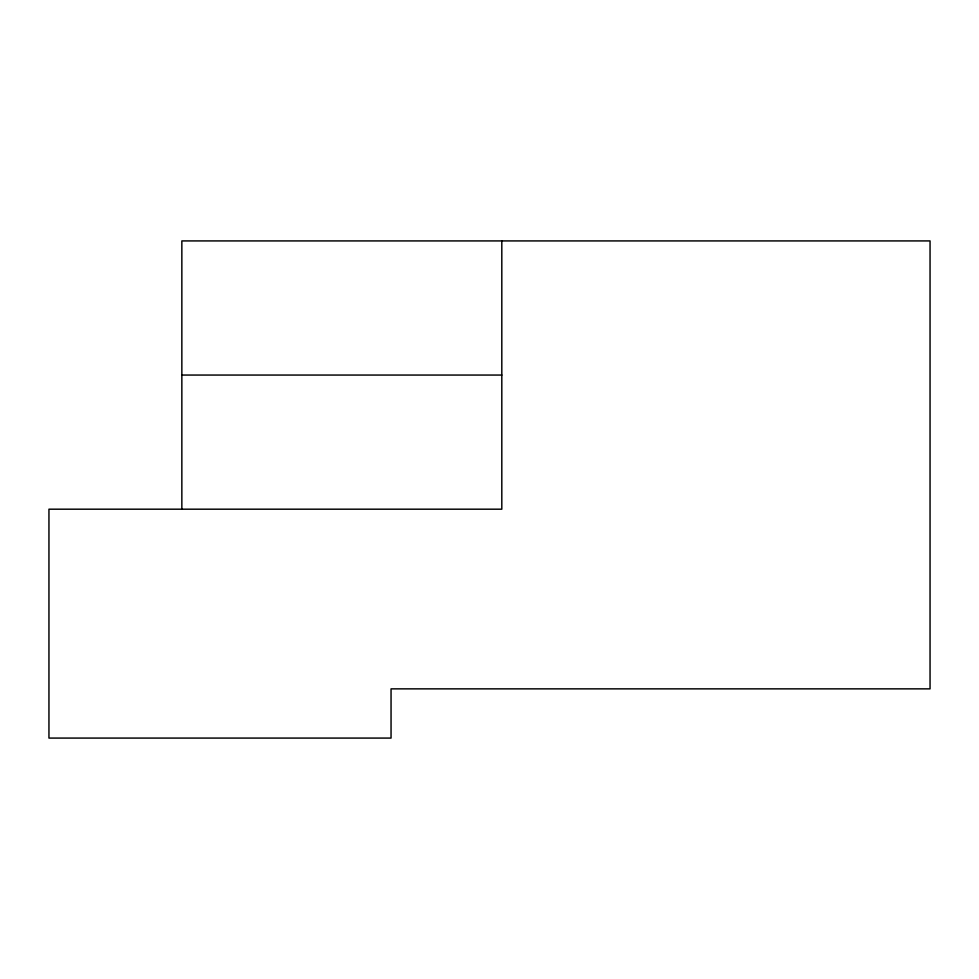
<?xml version="1.0" encoding="UTF-8"?>
<svg xmlns="http://www.w3.org/2000/svg" width="979" height="979" viewBox="0 0 979 979"><rect width="100%" height="100%" fill="white"/><g stroke="black" fill="none" stroke-linecap="round" stroke-linejoin="round"><path stroke-width="1.47" d="M181.849 375.055L501.811 375.055M501.811 240.92L501.811 509.19L48.95 509.19L48.95 738.08L391.049 738.08L391.049 688.861L930.05 688.861L930.05 240.92L181.849 240.92L181.849 509.19"/></g></svg>
